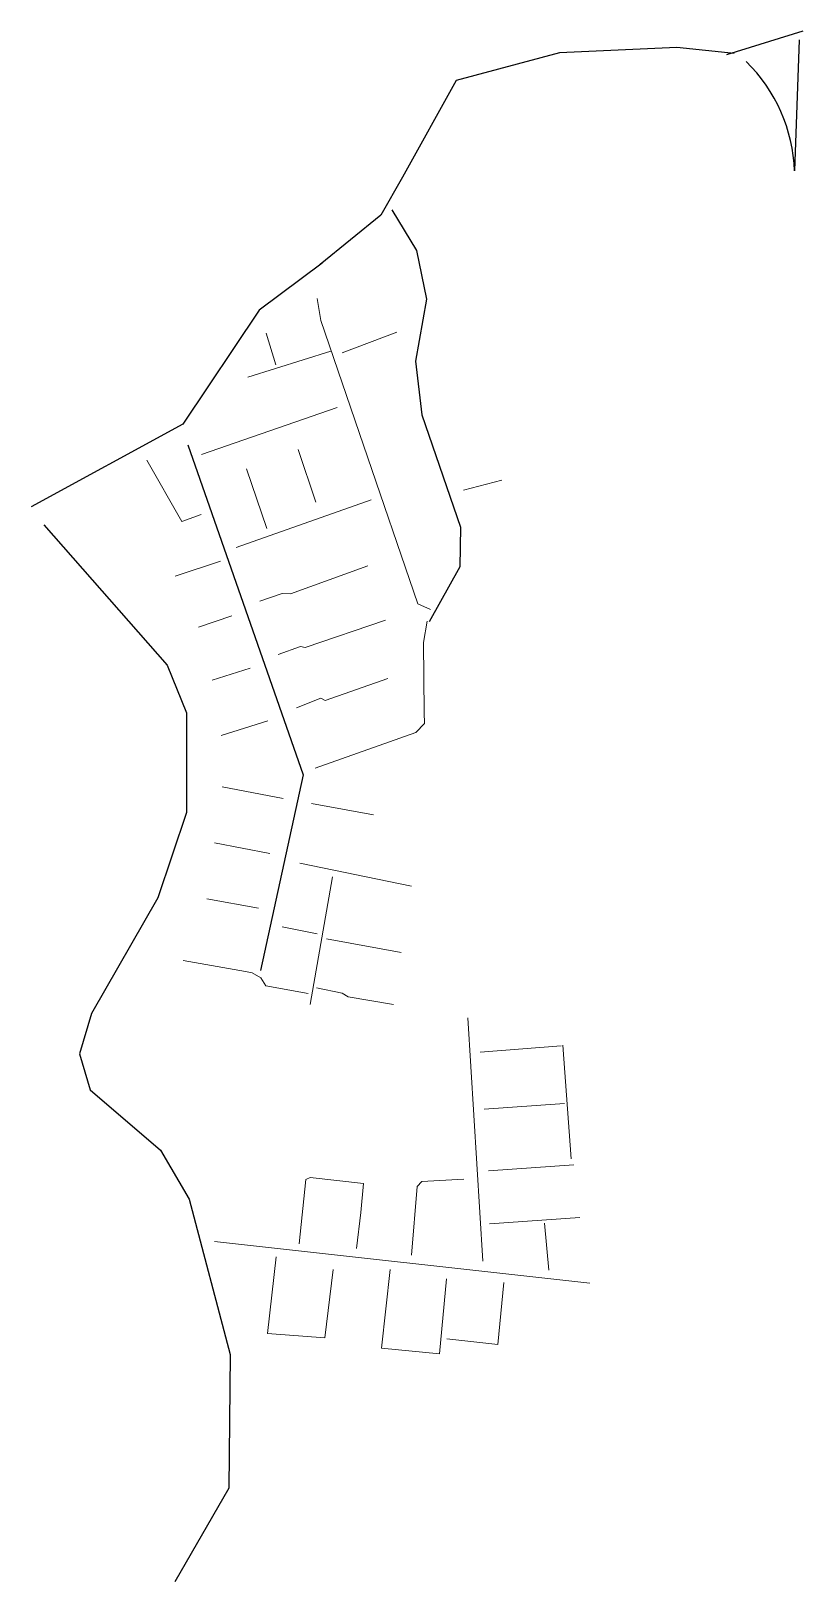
# Model space of a CAD drawing. Header units: metres. Extents: x 341204 to 343563, y 7371047 to 7372929.
# Drawn here: x 341204 to 341702, y 7371927 to 7372929 of the extents above.
import ezdxf

# ---------------------------------------------------------------- set-up
doc = ezdxf.new("R2010")
doc.units = ezdxf.units.M
doc.layers.add('ETAPA 01', color=254, linetype='Continuous', true_color=0xf7f4ba)
doc.layers.add('ETAPA 2', color=254, linetype='Continuous', lineweight=9, true_color=0xc7f1ff)

msp = doc.modelspace()

# ---------------------------------------------------------------- linework, layer by layer
at = {"layer": 'ETAPA 01', "color": 81, "true_color": 0x9fff7f}
for points in [[(341653.2, 7372913.5), (341702.4, 7372928.6)], [(341700, 7372922.8), (341696.9, 7372838.2)], [(341657.9, 7372914.1), (341620.9, 7372918), (341545, 7372914.4), (341478.4, 7372896.7), (341443.6, 7372834.2), (341429.7, 7372809.6), (341390.6, 7372777.8)], [(341436.9, 7372813.1), (341452.8, 7372786.8), (341459.3, 7372755.5), (341452.2, 7372715.4), (341456.2, 7372680.7), (341481.2, 7372608.3), (341480.7, 7372582.6), (341461, 7372547.2)], [(341391.8, 7372778.6), (341351.1, 7372748.3), (341301.8, 7372674.7), (341203.8, 7372621.4)], [(341305.1, 7372661.5), (341379.6, 7372448.4), (341352, 7372322)], [(341212.1, 7372609.8), (341291.6, 7372519.2), (341304.1, 7372488.4), (341304.1, 7372424.1), (341285.6, 7372368.9), (341242.9, 7372294.2), (341235.1, 7372268.2), (341241.9, 7372244.9), (341287.3, 7372206), (341306, 7372174.4), (341332.4, 7372074.2), (341331.6, 7371987.9), (341296.7, 7371927.3)]]:
    msp.add_lwpolyline(points, dxfattribs=at)
msp.add_arc((341593.1, 7372834.5), 103.9, 2.0524, 45.6457, dxfattribs=at)
at = {"layer": 'ETAPA 2', "color": 71, "linetype": 'Continuous', "true_color": 0xbfff7f}
for points in [[(341388.5, 7372755.9), (341391, 7372741.7), (341418.6, 7372661.1), (341453.7, 7372558.8), (341461.7, 7372555.1)], [(341355.6, 7372733.6), (341361.9, 7372713)], [(341440.1, 7372734.1), (341404.8, 7372720.7)], [(341343.8, 7372705), (341397.4, 7372721.8)], [(341313.9, 7372655.2), (341401.4, 7372685.5)], [(341278.5, 7372651.4), (341301.2, 7372612), (341313.6, 7372616.4)], [(341376.4, 7372658.5), (341387.8, 7372624.4)], [(341342.9, 7372645.9), (341356, 7372607.3)], [(341507.9, 7372638.7), (341483.1, 7372632.2)], [(341336.3, 7372595.1), (341423.5, 7372625.8)], [(341296.9, 7372576.6), (341326.1, 7372586.2)], [(341351.5, 7372560.4), (341365.9, 7372565.4), (341371.3, 7372565.2), (341421.3, 7372583.2)], [(341311.9, 7372543.6), (341333.4, 7372551.1)], [(341432.8, 7372548.3), (341380.8, 7372530.5), (341377.8, 7372531.2), (341363.3, 7372526.1)], [(341459.6, 7372547.6), (341457.3, 7372533.7), (341457.8, 7372488.6), (341458, 7372481.5), (341452.4, 7372475.6), (341387.4, 7372452.6)], [(341320.8, 7372509.4), (341345.3, 7372517.2)], [(341375.3, 7372491.6), (341390.9, 7372497.8), (341393.7, 7372496.4), (341434.2, 7372510.5)], [(341326.6, 7372473.7), (341356.7, 7372483.3)], [(341327.3, 7372440.6), (341366.6, 7372433.1)], [(341385, 7372429.8), (341425, 7372422.6)], [(341322.2, 7372404.5), (341358.1, 7372397.6)], [(341377.4, 7372391.3), (341449.6, 7372376.4)], [(341384.1, 7372300.1), (341398.5, 7372382.6)], [(341317.4, 7372368.3), (341350.7, 7372362.3)], [(341366, 7372350.2), (341388.5, 7372345.6)], [(341394.7, 7372342.4), (341442.8, 7372333.6)], [(341302.1, 7372328.4), (341342.2, 7372321.4), (341346.6, 7372320.5), (341352.2, 7372317.2), (341355.4, 7372312.1), (341382.8, 7372307.2)], [(341388.2, 7372310.8), (341404.8, 7372307.4), (341408.7, 7372305.1), (341437.9, 7372300)], [(341485.9, 7372291.4), (341495.5, 7372134.3)], [(341546.2, 7372273.3), (341493.8, 7372269.2)], [(341547.3, 7372273.8), (341552.7, 7372200.5)], [(341496.4, 7372232.5), (341548.3, 7372236.1)], [(341499.3, 7372192.7), (341554.4, 7372196.6)], [(341414.1, 7372142.5), (341416.8, 7372165.7), (341418.6, 7372184.6), (341384.1, 7372188.4), (341381.3, 7372187.1), (341376.9, 7372145.5)], [(341483.4, 7372187.4), (341456.1, 7372185.9), (341453.1, 7372182.6), (341449.6, 7372138.2)], [(341362.1, 7372137.2), (341356.5, 7372087.7), (341393.5, 7372084.8), (341398.9, 7372129)], [(341435.7, 7372129), (341430.2, 7372078.1), (341467.5, 7372074.6), (341472.2, 7372122.9)], [(341472.3, 7372084.3), (341505.2, 7372080.5), (341509.2, 7372120.7)]]:
    msp.add_lwpolyline(points, dxfattribs=at)
at = {"layer": 'ETAPA 2', "color": 71, "true_color": 0xbfff7f}
for points in [[(341558.3, 7372162.6), (341499.9, 7372158.5)], [(341538.2, 7372128.6), (341535.4, 7372159)], [(341564.7, 7372120.1), (341322.2, 7372147)]]:
    msp.add_lwpolyline(points, dxfattribs=at)

doc.saveas('drawing.dxf')
